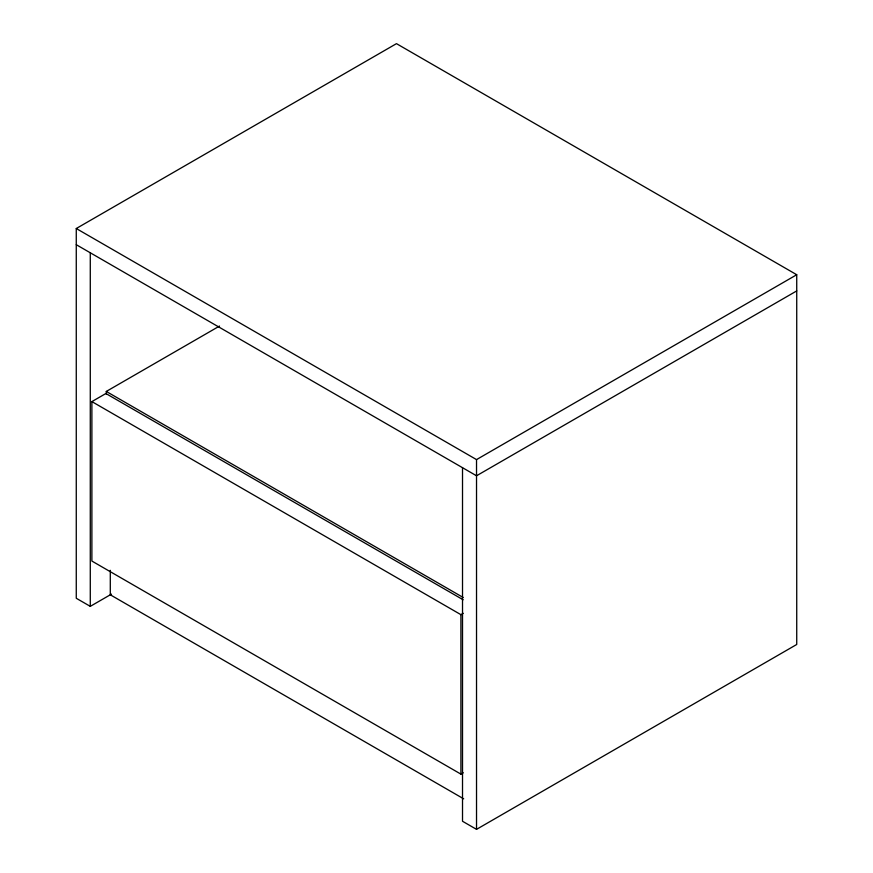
<?xml version="1.0" encoding="UTF-8"?>
<svg xmlns="http://www.w3.org/2000/svg" width="873" height="873" viewBox="0 0 873 873"><rect width="100%" height="100%" fill="white"/><g stroke="black" fill="none" stroke-linecap="round" stroke-linejoin="round"><path stroke-width="1.31" d="M111.471 594.12L90.279 606.353L76.267 598.267L76.267 228.519L396.473 43.65L796.733 274.733L796.733 644.481L476.527 829.35L462.515 821.264L462.515 467.699M106.288 394.138L106.288 391.442L219.527 326.055M463.247 772.769L460.911 774.122L91.883 561.055L91.883 401.602L105.884 393.516L463.137 599.773M76.267 228.519L476.527 459.602L796.733 274.733M796.733 290.916L476.527 475.785L76.267 244.691M91.883 401.602L460.911 614.668L463.247 613.315M106.288 391.442L463.214 597.503M463.683 798.828L110.293 594.797L110.293 570.331M476.527 459.602L476.527 829.35M460.911 614.668L460.911 774.122M90.279 252.788L90.279 606.353"/></g></svg>
